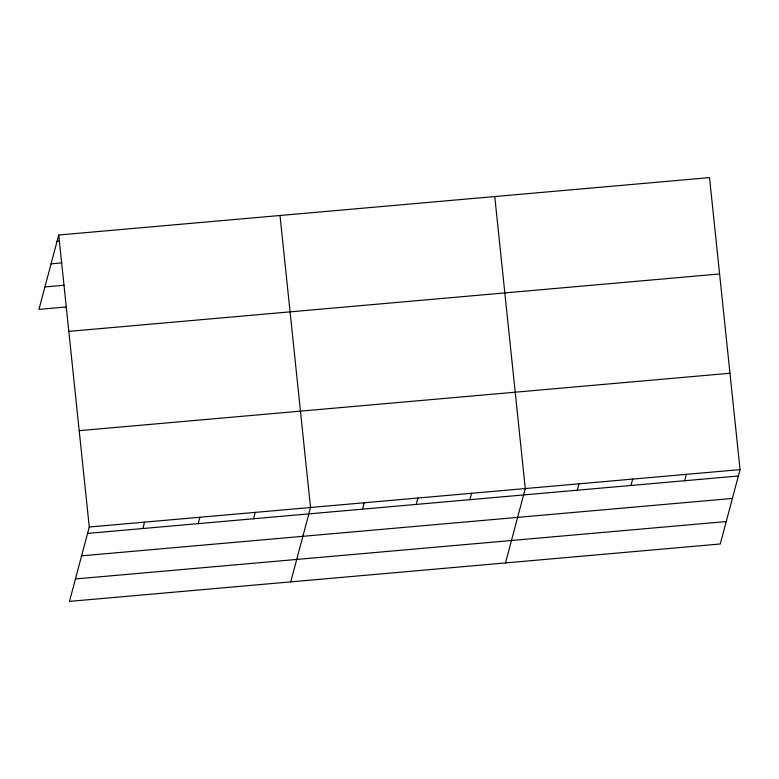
<?xml version="1.0" encoding="UTF-8"?>
<svg xmlns="http://www.w3.org/2000/svg" width="779" height="779" viewBox="0 0 779 779"><rect width="100%" height="100%" fill="white"/><g stroke="black" fill="none" stroke-linecap="round" stroke-linejoin="round"><path stroke-width="1.17" d="M58.737 235.015L89.264 527.013L69.477 601.388L720.263 543.985L740.05 469.62L709.523 177.612L58.737 235.015L38.95 309.38L66.605 306.945M142.878 528.522L144.582 522.134M198.197 523.644L199.901 517.256M253.516 518.765L255.22 512.378M290.742 581.874L310.529 507.499L280.002 215.491M362.527 509.154L364.221 502.767M416.21 504.412L417.914 498.034M469.903 499.68L471.597 493.292M505.503 562.935L525.289 488.56L494.762 196.551M577.278 490.205L578.982 483.827M630.971 485.473L632.675 479.085M684.663 480.74L686.357 474.353M57.042 241.393L59.447 241.188M51.073 263.838L61.892 262.874M44.919 286.945L64.16 285.25M68.815 331.377L719.601 273.974M79.195 430.66L729.972 373.258M89.264 527.013L740.05 469.62M87.569 533.401L738.356 475.998M81.6 555.836L732.377 498.433M75.446 578.953L726.232 521.55"/></g></svg>
